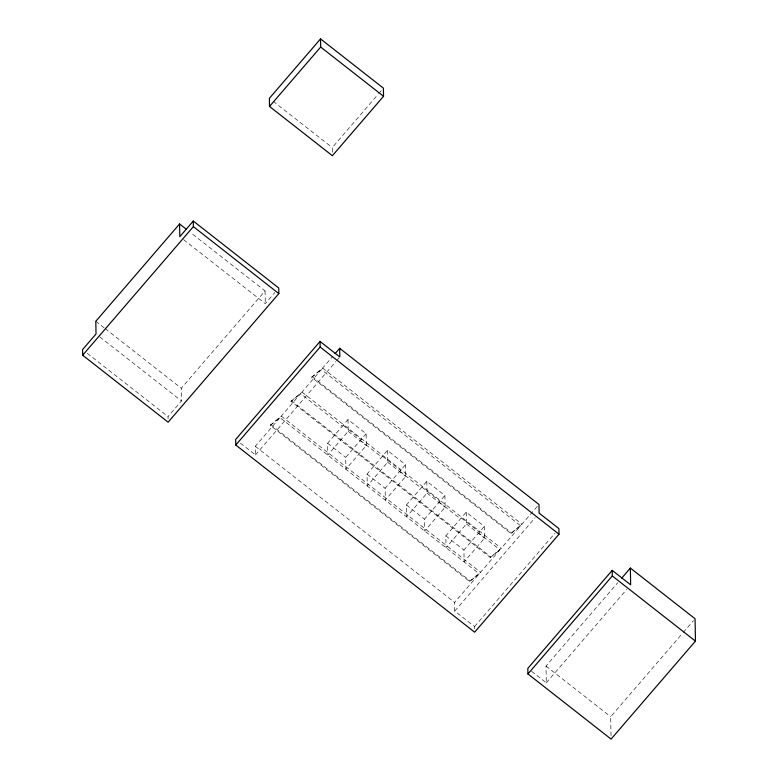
<?xml version="1.0" encoding="UTF-8"?>
<svg xmlns="http://www.w3.org/2000/svg" width="778" height="778" viewBox="0 0 778 778"><rect width="100%" height="100%" fill="white"/><g stroke="black" fill="none" stroke-linecap="round" stroke-linejoin="round"><path stroke-width="0.58" stroke-dasharray="3.89 2.92" d="M270.267 425.352L279.983 417.64L479.277 573.804L469.562 581.506L270.267 425.352L281.296 416.123L300.658 393.629L342.271 426.237L348.019 419.556L366.107 433.725L366.312 445.522L345.918 469.202L345.714 457.415L366.107 433.725M290.943 401.331L301.971 392.102L321.333 369.618L520.628 525.772L501.265 548.266L490.237 557.495L290.943 401.331L300.658 393.629M520.628 525.772L510.913 533.475L311.618 377.32L322.646 368.091L332.712 356.402M387.425 450.433L387.629 462.22L367.235 485.91L367.031 474.123L387.425 450.433L405.513 464.602L405.717 476.399L385.324 500.079L385.11 488.292L405.513 464.602M426.821 481.31L427.034 493.096L406.641 516.787L406.427 504.99L426.821 481.31L444.909 495.479L445.113 507.266L424.72 530.956L424.516 519.169L444.909 495.479M466.226 512.177L466.43 523.973L446.037 547.654L445.833 535.867L466.226 512.177L484.315 526.356L484.519 538.143L464.126 561.833L463.921 550.036L484.315 526.356M469.562 581.506L480.59 572.277L499.953 549.783L478.567 533.027M510.913 533.475L521.941 524.246L538.969 504.475M332.323 152.225L332.245 147.577L377.894 94.556M378.682 93.642L381.833 89.985M168.067 418.836L168.029 416.6L181.498 400.952L181.274 388.251L265.055 290.943L190.98 232.894M183.608 239.643L265.279 303.644L274.79 292.606M240.392 443.12L255.466 454.936L255.31 446.3L279.983 417.64M255.466 454.936L335.882 361.537M336.67 360.622L339.043 357.87M348.019 419.556L348.223 431.352L327.83 455.033L327.626 443.246L342.271 426.237M474.58 628.838L474.541 626.601L454.76 611.09L454.605 602.454L479.277 573.804M454.76 611.09L535.176 517.691M474.541 626.601L554.967 533.193M531.53 671.249L546.292 682.812L546 666.046L617.742 582.712M546.292 682.812L626.708 589.413M611.022 735.745L610.691 716.742L682.442 633.409M683.23 632.495L693.48 620.591M311.618 377.32L321.333 369.618M490.237 557.495L499.953 549.783M273.185 101.305L332.245 147.577M322.646 368.091L521.941 524.246M311.978 376.552L511.263 532.706M301.971 392.102L501.265 548.266M343.224 425.469L361.313 439.648M382.63 456.346L400.719 470.525M422.036 487.223L440.124 501.392M461.442 518.099L479.53 532.269M360.36 440.406L381.677 457.104M399.766 471.283L421.073 487.981M439.162 502.15L460.479 518.858M348.223 431.352L366.312 445.522M387.629 462.22L405.717 476.399M427.034 493.096L445.113 507.266M466.43 523.973L484.519 538.143M291.293 400.563L490.587 556.727M327.626 443.246L345.714 457.415M367.031 474.123L385.11 488.292M406.427 504.99L424.516 519.169M445.833 535.867L463.921 550.036M281.296 416.123L480.59 572.277M270.618 424.584L469.912 580.738M546 666.046L610.691 716.742M95.801 321.275L104.349 327.976M105.293 328.715L181.274 388.251M255.31 446.3L454.605 602.454M99.817 336.962L181.498 400.952M87.301 353.348L168.029 416.6M265.055 290.943L265.279 303.644"/><path stroke-width="1.17" d="M320.536 38.9L269.382 98.32L269.519 106.45L332.381 155.707L383.544 96.287L383.408 88.157L320.536 38.9L320.682 47.03L269.519 106.45M179.582 223.967L95.801 321.275L96.025 333.986L82.556 349.623L82.653 355.215L168.126 422.191L278.845 293.598L278.748 288.006L193.275 221.03L179.806 236.668L179.582 223.967L186.234 229.179M82.653 355.215L193.372 226.622L193.275 221.03M339.675 348.311L339.83 356.956L320.04 341.454L235.676 439.434L235.773 445.026L474.638 632.183L559.003 534.204L558.905 528.612L539.125 513.11L538.969 504.475L339.675 348.311L335.036 353.708M235.773 445.026L320.137 347.046L320.04 341.454M630.365 568.066L630.657 584.832L612.198 570.371L527.834 668.36L527.931 673.942L611.08 739.1L695.444 641.121L695.055 618.753L630.365 568.066L621.69 578.132M527.931 673.942L612.296 575.963L612.198 570.371M320.682 47.03L383.544 96.287M193.372 226.622L278.845 293.598M320.137 347.046L559.003 534.204M612.296 575.963L695.444 641.121"/></g></svg>
